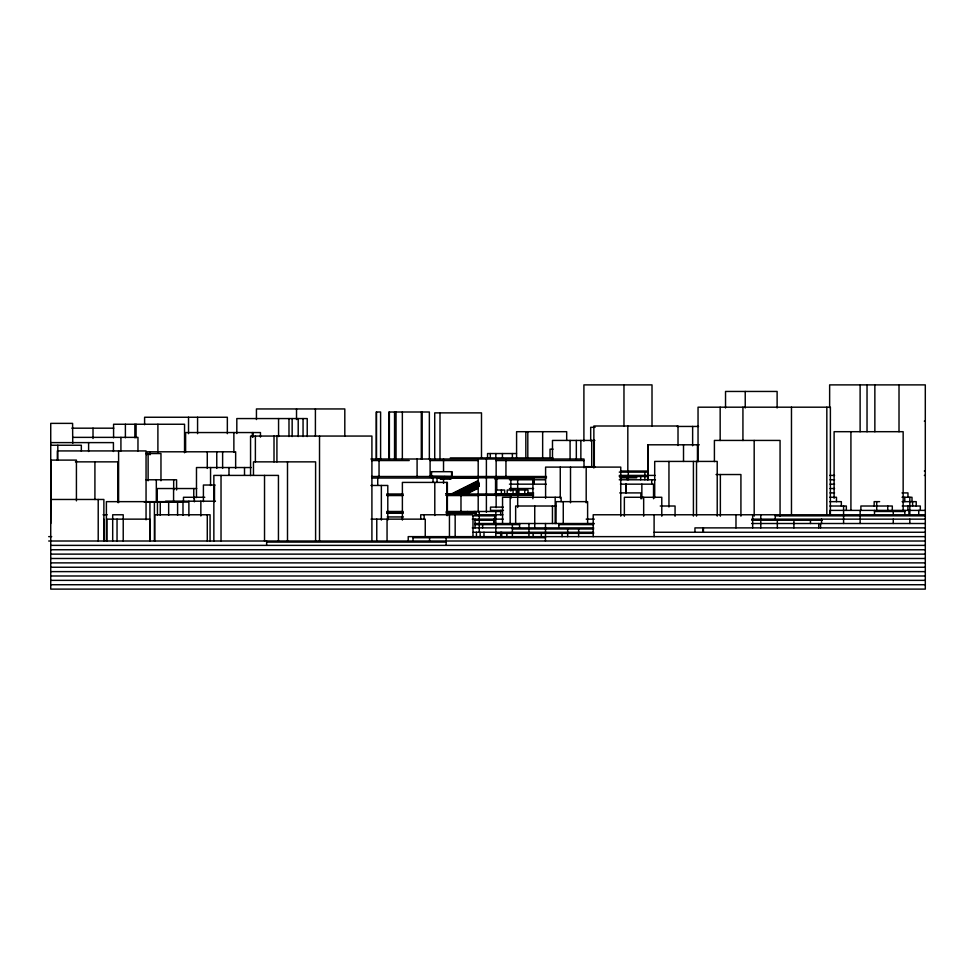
<?xml version="1.0" encoding="UTF-8"?>
<svg xmlns="http://www.w3.org/2000/svg" width="974" height="974" viewBox="0 0 974 974"><rect width="100%" height="100%" fill="white"/><g stroke="black" fill="none" stroke-linecap="round" stroke-linejoin="round"><path stroke-width="1.46" d="M924.35 421.194L925.3 421.194M676.893 426.442L698.553 426.442M595.09 427.306L590.682 427.306L590.682 440.93M71.869 428.183L113.763 428.183M72.733 437.363L137.967 437.363L137.967 450.95M594.858 440.431L552.489 440.431L552.489 459.375M50.733 442.61L113.422 442.61L113.422 451.498M699.295 444.801L647.844 444.801L647.844 475.081M50.733 445.24L81.341 445.24L81.341 451.193M553.062 449.172L550.03 449.172L550.03 457.926M145.735 453.543L160.966 453.543L160.966 480.791M516.5 453.543L487.548 453.543L487.548 457.926M450.268 457.926L553.025 457.926M370.875 459.01L584.01 459.01L584.01 467.8M50.733 460.105L76.422 460.105L76.422 500.867M371.557 460.544L409.25 460.544M430.021 460.544L478.064 460.544M495.717 460.544L584.01 460.544M75.412 461.859L117.854 461.859L117.854 502.56M583.572 466.668L595.187 466.668M251.255 467.544L196.48 467.544L196.48 497.58M620.438 471.039L647.747 471.039M924.35 471.039L925.3 471.039M619.269 472.134L647.832 472.134M716.024 474.533L740.922 474.533L740.922 516.171M619.269 475.409L655.137 475.409M829.641 475.409L834.548 475.409M924.35 475.409L925.3 475.409M429.388 476.237L450.938 476.505M371.557 476.505L546.487 476.505M619.269 476.505L647.99 476.505M431.567 477.82L546.524 477.82M619.902 477.82L636.619 477.82L636.619 476.505M371.666 478.039L433.028 478.039M440.065 478.039L437.034 478.039L437.034 482.386M450.694 478.039L478.015 478.039M495.839 478.039L510.851 478.039L510.851 491.091M495.194 478.453L496.484 478.453M494.902 478.587L534.19 478.697M495.194 479.232L496.484 479.232L496.484 477.796M146.051 479.78L176.586 479.78L176.586 489.983M509.451 479.78L545.452 479.78M619.245 479.78L655.441 479.78M830.031 479.78L834.548 479.78M478.283 481.034L476.98 481.034L476.98 482.471M478.575 481.692L475.689 481.692L475.689 483.128M476.98 481.826L478.283 481.826M478.575 482.337L474.387 482.337L474.387 483.774M475.689 482.471L478.575 482.471M478.721 482.982L473.084 482.982L473.084 484.419M474.387 483.128L478.721 483.128M479.013 483.628L471.793 483.628L471.793 485.064M509.451 484.163L546.219 484.163M620.414 484.163L653.53 484.163L653.53 498.737M829.982 484.163L834.548 484.163M479.013 484.285L470.491 484.285L470.491 485.709M215.071 485.028L203.408 485.028L203.408 501.671M479.159 484.93L469.188 484.93L469.188 486.367M470.491 485.064L479.159 485.064M370.924 485.466L387.798 485.466L387.798 520.079M479.305 485.576L467.897 485.576L467.897 487.012M469.188 485.709L479.305 485.709M478.015 486.221L466.595 486.221L466.595 487.657M467.897 486.367L479.305 486.367M478.161 486.866L465.292 486.866L465.292 488.303M466.595 487.012L478.161 487.012M478.307 487.524L463.989 487.524L463.989 488.948M477.004 488.169L462.699 488.169L462.699 489.605M463.989 488.303L478.307 488.303M196.699 488.534L157.252 488.534L157.252 501.647M509.451 488.534L533.582 488.534M829.982 488.534L834.548 488.534M475.702 488.814L461.396 488.814L461.396 490.251M462.699 488.948L477.004 488.948L477.004 487.524M461.396 489.605L475.702 489.605L475.702 488.169M473.108 490.105L458.803 490.105L458.803 491.541M460.093 490.251L474.411 490.251L474.411 489.459L460.093 489.459L460.093 490.896M457.5 491.541L471.806 491.541L471.806 490.105M469.212 492.053L454.907 492.053L454.907 493.489M456.197 492.187L470.515 492.187L470.515 491.407L456.197 491.407L456.197 492.844M467.91 492.698L453.604 492.698L453.604 494.135M454.907 492.844L469.212 492.844L469.212 491.407M527.786 492.905L533.582 492.905M619.732 492.905L640.855 492.905L640.855 498.737M829.958 492.905L834.548 492.905M901.997 492.905L907.963 492.905L907.963 497.276M453.604 493.343L452.301 493.343L452.301 494.135M453.604 493.489L467.91 493.489L467.91 492.053M445.897 493.733L454.566 494.001M495.121 493.733L532.705 493.733M386.69 494.001L403.139 494.001M445.897 494.001L533.606 494.001M386.69 495.303L403.139 495.303M446.202 495.303L533.606 495.303M386.69 495.523L403.139 495.523M446.189 495.523L479.281 495.523M495.839 495.523L510.851 495.523L510.851 498.432M204.784 497.276L183.477 497.276L183.477 501.817M829.726 497.276L836.483 497.276L836.483 501.647M902.034 497.276L912.005 497.276L912.005 501.647M50.733 499.467L103.877 499.467L103.877 541.008M165.531 501.208L215.437 501.208M829.726 501.647L841.341 501.647L841.341 506.017M879.644 501.647L874.165 501.647L874.165 506.017M902.119 501.647L916.217 501.647L916.217 506.017M144.249 502.085L187.812 502.085M556.02 506.017L515.648 506.017L515.648 523.513M660.238 506.017L675.067 506.017L675.067 516.22M829.885 506.017L846.345 506.017L846.345 510.4M902.228 506.017L920.308 506.017L920.308 510.4M503.327 507.113L490.494 507.113L490.494 510.4L503.448 510.4M925.3 510.4L829.897 510.4L829.897 514.771M386.69 511.484L403.139 511.484M446.189 511.484L500.66 511.484M874.494 511.484L904.846 511.484M386.69 512.799L403.139 512.799M446.189 512.799L475.848 512.799M386.69 513.018L403.139 513.018M446.202 513.018L475.933 513.018M103.049 514.771L107.237 514.771M502.961 514.771L474.849 514.771L474.849 511.484M925.3 514.771L593.203 514.771L593.203 536.637M472.56 515.855L495.827 515.855M775.267 515.855L925.3 515.855M387.189 516.951L403.431 516.951M371.07 519.142L425.248 519.142L425.248 536.637M472.293 519.142L503.193 519.142M586.19 519.142L594.31 519.142M751.745 519.142L925.3 519.142M475.056 520.238L494.67 520.238M751.745 520.238L822.324 520.238M50.733 523.513L51.025 460.105M475.056 523.513L594.31 523.513M751.66 523.513L925.3 523.513M475.044 524.609L519.568 524.609M558.845 524.609L593.677 524.609M472.293 527.884L593.677 527.884M925.3 527.884L694.949 527.884L694.949 532.254M512.385 528.979L593.677 528.979M473.242 532.254L593.677 532.254M654.102 532.254L925.3 532.254M495.827 533.35L593.677 533.35M48.7 536.637L51.707 536.637M925.3 536.637L408.216 536.637L408.216 541.008M413.025 537.721L545.501 537.721M48.7 541.008L925.3 541.008M266.632 542.092L446.141 542.092M50.733 545.379L925.3 545.379M50.733 549.75L925.3 549.75M50.733 554.121L925.3 554.121M50.733 558.492L925.3 558.492M50.733 562.875L925.3 562.875M50.733 567.245L925.3 567.245M50.733 571.616L925.3 571.616M50.733 575.987L925.3 575.987M50.733 580.358L925.3 580.358M50.733 584.729L925.3 584.729M918.726 510.4L918.726 514.771M912.589 501.647L912.589 506.017M909.826 497.276L909.826 514.771M909.826 519.142L909.826 523.513M908.937 510.4L908.937 514.771M907.902 506.017L907.902 510.4M904.785 497.276L904.785 501.647M904.846 510.4L904.846 514.771M903.154 510.4L903.154 431.689L834.109 431.689L834.109 498.286M899.014 384.888L899.014 431.762M893.268 511.484L893.268 514.771M893.268 519.142L893.268 523.513M892.306 510.4L892.306 506.017L860.882 506.017L860.882 510.4M887.74 506.017L887.74 510.4M876.697 501.647L876.697 510.4M874.859 384.888L874.859 431.762M874.494 510.4L874.494 514.771M867.03 384.888L867.03 431.762M860.115 384.888L860.115 431.762M860.139 510.4L860.139 514.771M860.139 515.855L860.139 523.513M850.923 431.689L850.923 510.4M843.581 506.017L843.581 514.771M843.581 515.855L843.581 523.513M830.384 514.771L830.384 407.193L698.041 407.193L698.041 461.737M829.641 407.57L829.641 384.888L925.3 384.888L925.3 589.112L50.733 589.112L50.733 423.373L72.6 423.373L72.733 443.401M826.829 407.193L826.829 514.771M821.581 519.142L821.581 523.513M820.558 523.513L820.558 527.884M818.744 523.513L818.744 527.884M810.465 520.238L810.465 523.513M793.907 520.238L793.907 527.884M791.472 407.193L791.472 514.771M780.064 516.11L780.064 440.431L714.405 440.431L714.405 461.615M777.337 520.238L777.337 527.884M777.118 407.972L777.118 391.451L725.533 391.451L725.533 407.972M775.267 514.771L775.267 519.142M760.779 514.771L760.779 519.142M760.779 520.238L760.779 527.884M754.18 440.431L754.18 516.11M752.671 514.771L752.671 527.884M745.232 391.451L745.232 407.972M742.931 407.193L742.931 440.528M735.979 514.771L735.979 527.884M720.358 474.533L720.358 516.171M720.163 407.193L720.163 440.528M717.217 516.098L717.217 461.42L654.698 461.42L654.698 497.872M703.411 527.884L703.411 532.254M702.826 527.884L702.826 532.254M697.457 444.801L697.457 461.457M696.52 461.42L696.52 516.098M693.415 461.42L693.415 516.098M692.636 426.442L692.636 445.763M683.517 444.801L683.517 461.457M678.014 445.52L678.014 426.003L593.86 426.003L593.86 468.031M668.955 461.42L668.955 506.991M661.784 516.22L661.784 497.276L624.358 497.276L624.358 516.22M654.102 514.771L654.102 536.637M652.008 425.967L652.008 384.888L583.901 384.888L583.901 441.185M651.716 479.78L651.716 484.163M648.063 444.801L648.063 475.081M647.99 475.409L647.99 479.78M647.649 475.409L647.649 479.78M644.861 472.134L644.861 475.409M644.861 476.505L644.861 479.78M643.668 497.276L643.668 516.22M641.854 484.163L641.854 498.737M640.685 476.505L640.685 479.78M628.303 472.134L628.303 475.409M628.303 477.601L628.303 479.78M627.816 426.003L627.816 471.039M627.195 477.601L627.195 479.78M626.172 484.163L626.172 492.905M625.88 484.163L625.88 492.905M623.969 384.888L623.969 425.967M620.767 516.171L620.767 467.106L545.598 467.106L545.598 498.323M594.31 440.431L594.31 466.668M591.717 440.431L591.717 466.668M587.614 523.513L587.614 501.647L556.117 501.647L556.02 523.513M586.19 467.106L586.19 502.791M580.857 440.431L580.857 459.375M578.629 528.979L578.629 532.254M578.629 533.35L578.629 536.637M576.328 440.431L576.328 459.375M570.508 467.106L570.508 502.791M570.082 440.431L570.082 459.375M567.659 528.979L567.659 532.254M567.659 533.35L567.659 536.637M566.685 440.431L566.685 431.689L516.585 431.689L516.585 457.926M563.264 501.647L563.264 523.513M562.059 533.35L562.059 536.637M561.121 501.647L561.121 497.276L502.547 497.276L502.547 523.513M560.257 467.106L560.257 498.323M558.845 523.513L558.845 527.884M555.18 497.276L555.18 523.513M552.453 506.017L552.453 523.513M545.501 523.513L545.501 527.884M545.501 528.979L545.501 532.254M545.501 533.35L545.428 541.008M542.652 431.689L542.652 457.926M541.325 533.35L541.325 536.637M534.738 506.017L534.738 527.884M534.19 477.601L534.19 484.261M533.606 478.697L533.606 484.261L533.533 477.601M533.119 533.35L533.119 536.637M532.948 478.697L532.888 498.737M528.943 523.513L528.943 527.884M528.943 528.979L528.943 532.254M528.943 533.35L528.943 536.637M528.005 493.733L528.005 490.019L518.911 490.019L518.911 493.733M527.811 431.689L527.811 457.926M525.838 431.689L525.838 457.926M524.755 490.019L524.755 493.733M519.568 523.513L519.568 527.884M517.657 479.78L517.693 507.478M516.317 493.733L516.317 490.019L507.223 490.019L507.223 493.733M513.067 490.019L513.067 493.733M512.385 453.543L512.385 457.926M512.385 524.609L512.385 532.254M512.385 533.35L512.385 536.637M510.157 497.276L510.157 523.513M506.87 533.35L506.87 536.637M505.944 459.01L505.944 476.505M504.629 493.733L504.629 490.019L495.535 490.019L495.535 493.733M502.426 453.543L502.426 457.926M501.707 532.254L501.707 536.637M501.379 490.019L501.379 493.733M500.66 510.4L500.66 514.771M500.685 532.254L500.685 536.637M497.787 477.796L497.787 478.587M496.777 478.697L496.777 489.825M496.143 459.01L496.143 507.685M495.827 453.543L495.827 457.926M495.827 511.484L495.827 523.513M495.827 524.609L495.827 536.637M495.547 478.697L495.547 489.825M494.67 514.771L494.719 519.142M494.183 519.142L494.183 523.513M493.757 519.142L493.757 523.513M490.299 453.543L490.299 457.926M486.391 459.01L486.391 512.251M483.981 532.254L483.981 536.637M482.629 524.609L482.629 527.884M481.497 457.707L481.497 412.879L434.721 412.879L434.721 459.192M480.145 532.254L480.145 536.637M479.269 511.484L479.269 514.771M479.269 515.855L479.269 519.142M479.269 520.238L479.269 523.513M479.269 524.609L479.269 532.254M478.197 459.01L478.197 512.251M476.432 532.254L476.432 536.637M475.896 511.484L475.896 514.771M475.032 519.142L475.032 527.884M473.985 511.484L473.985 512.799M473.108 489.459L473.108 490.896L457.5 490.762L457.5 492.187M472.987 536.637L472.987 514.771L420.719 514.771L420.719 519.142M467.483 511.484L467.483 512.799M460.982 494.001L460.982 512.799M455.162 514.771L455.162 536.637M451.985 476.505L451.985 471.696L431.141 471.696L431.141 476.505M451.595 471.696L451.595 476.505M450.938 477.82L450.938 479.135L440.297 479.135L440.297 477.82M450.061 477.82L450.061 479.135M449.44 514.771L449.44 536.637M447.37 515.55L447.37 482.41L402.384 482.41L402.384 520.067M446.871 482.41L446.871 515.55M446.141 537.721L446.141 545.379M444.716 476.505L444.716 477.82M443.535 459.01L443.535 471.185M443.535 478.782L443.535 483.348M441.173 477.82L441.173 479.135M439.992 412.879L439.992 459.192M434.794 482.41L434.794 515.55M433.028 476.505L433.028 482.386M431.531 471.696L431.531 476.505M430.094 459.01L430.094 477.26M429.583 537.721L429.583 541.008M429.351 459.071L429.351 412.002L388.906 412.002L388.906 459.071M424.153 514.771L424.153 519.142M422.144 412.002L422.144 459.071M421.304 412.002L421.304 459.071M417.091 459.01L417.091 477.26M413.025 536.637L413.025 541.008M402.347 412.002L402.347 459.071M396.041 412.002L396.041 459.071M394.555 412.002L394.555 459.071M389.381 412.002L389.381 459.071M387.055 519.142L387.055 541.008M381.358 485.466L381.358 520.079M380.603 459.071L380.603 412.002L376.317 412.002L376.317 459.071M379.044 459.01L379.044 476.505M377.729 476.505L377.729 485.296M376.768 519.142L376.768 541.008M376.475 412.002L376.475 459.071M371.91 541.008L371.91 436.06L250.562 436.06L250.562 475.604M344.808 436.206L344.808 408.946L256.442 408.946L256.442 419.551M319.521 436.06L319.521 541.008M315.6 541.008L315.6 461.859L253.471 461.859L253.471 475.3M315.406 408.946L315.406 436.206M307.224 436.559L307.224 418.564L236.816 418.564L236.816 433.552M303.06 418.564L303.06 436.559M298.202 418.564L298.202 436.559M296.522 408.946L296.522 419.551M292.151 418.564L292.151 436.559M288.986 418.564L288.986 436.559M287.5 461.859L287.5 541.008M278.564 418.564L278.564 436.559M278.442 541.008L278.442 475.409L213.854 475.409L213.854 541.008M276.92 436.06L276.92 461.907M274.011 436.06L274.011 461.907M266.632 541.008L266.632 545.379M264.526 475.409L264.526 541.008M260.46 437.107L260.46 432.553L185.608 432.553L185.608 452.289M255.383 436.06L255.383 461.907M253.045 432.553L253.045 437.107M252.376 432.553L252.376 437.107M244.511 467.544L244.511 475.056M235.647 468.421L235.647 451.802L146.672 451.802L146.672 454.821M233.87 432.553L233.87 452.289M228.987 467.544L228.987 475.056M227.344 433.661L227.344 417.249L144.602 417.249L144.602 424.713M222.62 451.802L222.62 468.421M221.025 475.409L221.025 541.008M216.764 451.802L216.764 468.421M214.499 485.028L214.499 501.671M210.554 467.544L210.554 485.563M210.067 541.008L210.067 514.771L154.793 514.771L154.793 541.008M207.279 451.802L207.279 468.421M207.279 514.771L207.279 541.008M200.851 501.208L200.851 515.952M197.576 417.249L197.576 433.661M194.374 497.276L194.374 501.817M193.765 488.534L193.765 498.737M188.883 501.208L188.883 515.952M188.53 417.249L188.53 433.661M184.549 452.764L184.549 424.25L113.581 424.25L113.581 437.764M182.99 515.27L182.99 501.647L106.397 501.647L106.397 541.008M177.597 501.647L177.597 515.27M173.676 479.78L173.676 489.983M173.579 488.534L173.579 501.647M168.66 501.647L168.66 515.27M160.26 501.647L160.26 515.27M157.898 424.25L157.898 452.764M157.447 501.647L157.447 515.27M156.315 479.78L156.315 501.647M154.403 501.647L154.403 541.008M149.996 451.802L149.996 454.821M149.935 501.647L149.935 541.008M149.813 541.008L149.813 519.142L106.957 519.142L106.957 541.008M148.121 453.543L148.121 480.791M146.051 519.812L146.051 450.925L57.332 450.925L57.332 460.045M136.092 424.25L136.092 437.764M134.862 424.25L134.862 437.764M125.39 424.25L125.39 437.764M123.223 541.008L123.223 514.771L112.692 514.771L112.692 541.008M120.922 437.363L120.922 450.95M118.597 450.925L118.597 502.608M117.038 519.142L117.038 541.008M103.78 519.142L103.78 541.008M98.216 499.467L98.216 541.008M94.916 461.859L94.916 499.54M93.017 428.183L93.017 438.519M88.61 442.61L88.61 451.498M57.819 445.24L57.819 460.13"/></g></svg>
